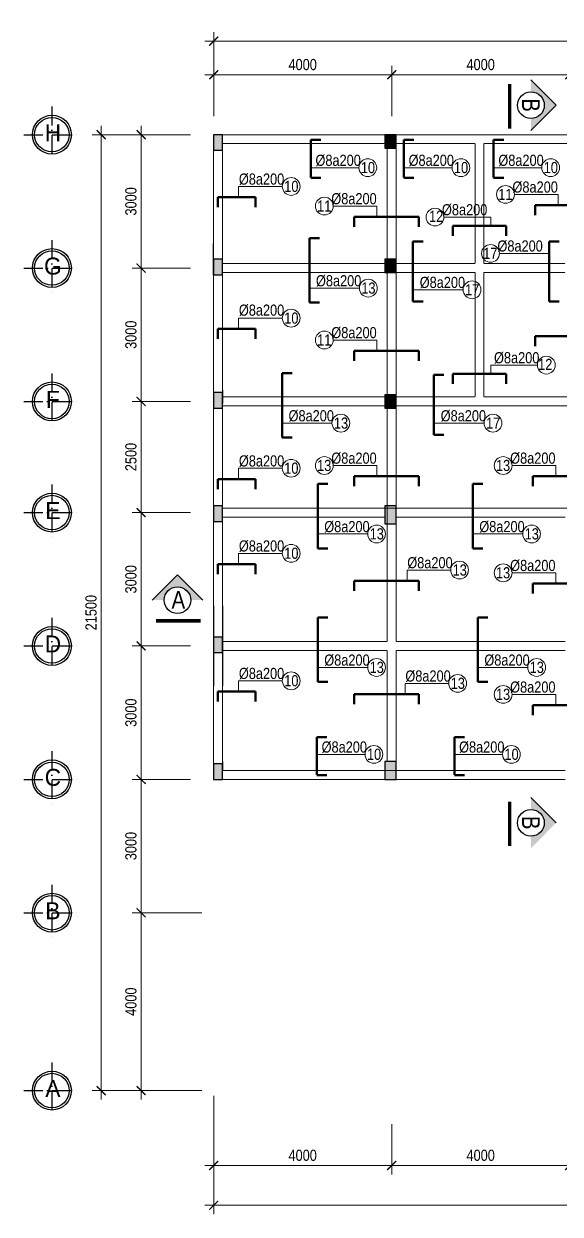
# Model space of a CAD drawing. Header units: millimetres. Extents: x 105195 to 185486, y -51269 to 23444.
# Drawn here: x 105195 to 117248, y -37351 to -10577 of the extents above; entities that cross this region are included whole.
import ezdxf
from ezdxf.enums import TextEntityAlignment as Align

# ---------------------------------------------------------------- set-up
doc = ezdxf.new("R2010")
doc.units = ezdxf.units.MM
doc.header["$LTSCALE"] = 2
doc.header["$MEASUREMENT"] = 0
doc.linetypes.add('ACAD_ISO10W100', pattern=[18, 12, -3, 0, -3])
doc.linetypes.add('DASHEDX2', pattern=[1.5, 1, -0.5])
for name, color, linetype in [('cot', 6, 'Continuous'), ('DOOR-84', 84, 'Continuous'), ('NOI THAT', 42, 'Continuous'), ('phong', 2, 'Continuous'), ('TEXT2', 71, 'Continuous'), ('VISIONABLE-LINE126', 126, 'Continuous')]:
    doc.layers.add(name, color=color, linetype=linetype)
for name, color, linetype, lineweight in [('dam', 2, 'DASHEDX2', 15), ('kich thuoc', 7, 'Continuous', 13), ('TEXT', 6, 'Continuous', 15), ('thep-', 5, 'Continuous', 50)]:
    doc.layers.add(name, color=color, linetype=linetype, lineweight=lineweight)
doc.styles.add('NEW', font='VHELVCN0.TTF')
doc.styles.add('STYLE5', font='VAVON_.TTF')
doc.styles.add('TNRM', font='VHELVCN0.TTF')
doc.dimstyles.new('TL100', dxfattribs={"dimscale": 100, "dimtxt": 2.5, "dimasz": 2, "dimexe": 2, "dimexo": 1, "dimgap": 1, "dimtad": 1, "dimdec": 0, "dimzin": 0, "dimdsep": 46, "dimtxsty": 'TNRM', "dimblk": 'ARCHTICK', "dimcen": 2, "dimdle": 2, "dimclrd": 256, "dimclre": 256, "dimclrt": 4, "dimadec": 0, "dimazin": 0, "dimtfac": 1, "dimtdec": 0, "dimtmove": 2, "dimatfit": 3, "dimfxl": 1, "dimtolj": 1, "dimtzin": 0, "dimlwd": 9, "dimlwe": 9, "dimarcsym": 1})

# ---------------------------------------------------------------- blocks, each defined once
blk = doc.blocks.new('truc tron')
at = {"layer": 'DOOR-84', "linetype": 'ACAD_ISO10W100', "ltscale": 20}
for p, q in [((0, -710), (0, 710)), ((710, 0), (-710, 0))]:
    blk.add_line(p, q, dxfattribs=at)
at = {"layer": 'DOOR-84', "linetype": 'Continuous'}
blk.add_circle((0, 0), 492, dxfattribs=at)
at = {"layer": 'NOI THAT', "linetype": 'Continuous'}
blk.add_circle((0, 0), 437, dxfattribs=at)
blk = doc.blocks.new('_ArchTick')
at = {"color": 0, "linetype": 'ByBlock', "const_width": 0.15}
blk.add_lwpolyline([(-0.5, -0.5), (0.5, 0.5)], dxfattribs=at)
blk = doc.blocks.new('*D58')
at = {"layer": 'Defpoints', "color": 0, "transparency": 16777216}
for p in [(113461, -35460), (109461, -35802), (113461, -36255)]:
    blk.add_point(p, dxfattribs=at)
at = {"layer": 'kich thuoc', "linetype": 'Continuous', "lineweight": 9, "transparency": 16777216}
for p, q in [((113461, -35560), (113461, -36455)), ((109461, -35902), (109461, -36455)), ((109261, -36255), (113661, -36255))]:
    blk.add_line(p, q, dxfattribs=at)
at = {"layer": 'kich thuoc', "lineweight": 9, "transparency": 16777216, "xscale": 200, "yscale": 200, "zscale": 200, "rotation": 180}
blk.add_blockref('_ArchTick', (109461, -36255), dxfattribs=at)
at = {"layer": 'kich thuoc', "lineweight": 9, "transparency": 16777216, "xscale": 200, "yscale": 200, "zscale": 200}
blk.add_blockref('_ArchTick', (113461, -36255), dxfattribs=at)
at = {"layer": 'kich thuoc', "color": 4, "transparency": 16777216, "insert": (111461, -36028), "char_height": 250, "attachment_point": 5, "style": 'TNRM'}
blk.add_mtext('\\A1;4000', dxfattribs=at)
blk = doc.blocks.new('*D59')
at = {"layer": 'Defpoints', "color": 0, "transparency": 16777216}
for p in [(113461, -35224), (117461, -35224), (117461, -36255)]:
    blk.add_point(p, dxfattribs=at)
at = {"layer": 'kich thuoc', "linetype": 'Continuous', "lineweight": 9, "transparency": 16777216}
for p, q in [((113461, -35324), (113461, -36455)), ((117461, -35324), (117461, -36455)), ((113261, -36255), (117661, -36255))]:
    blk.add_line(p, q, dxfattribs=at)
at = {"layer": 'kich thuoc', "lineweight": 9, "transparency": 16777216, "xscale": 200, "yscale": 200, "zscale": 200, "rotation": 180}
blk.add_blockref('_ArchTick', (113461, -36255), dxfattribs=at)
at = {"layer": 'kich thuoc', "lineweight": 9, "transparency": 16777216, "xscale": 200, "yscale": 200, "zscale": 200}
blk.add_blockref('_ArchTick', (117461, -36255), dxfattribs=at)
at = {"layer": 'kich thuoc', "color": 4, "transparency": 16777216, "insert": (115461, -36028), "char_height": 250, "attachment_point": 5, "style": 'TNRM'}
blk.add_mtext('\\A1;4000', dxfattribs=at)
blk = doc.blocks.new('*D65')
at = {"layer": 'Defpoints', "color": 0, "transparency": 16777216}
for p in [(109044, -13071), (107830, -16071), (109044, -16071)]:
    blk.add_point(p, dxfattribs=at)
at = {"layer": 'kich thuoc', "linetype": 'Continuous', "lineweight": 9, "transparency": 16777216}
for p, q in [((108944, -13071), (107630, -13071)), ((107830, -12871), (107830, -16271)), ((108944, -16071), (107630, -16071))]:
    blk.add_line(p, q, dxfattribs=at)
at = {"layer": 'kich thuoc', "lineweight": 9, "transparency": 16777216, "xscale": 200, "yscale": 200, "zscale": 200}
for p, rotation in [((107830, -13071), 90), ((107830, -16071), 270)]:
    blk.add_blockref('_ArchTick', p, dxfattribs=dict(at, rotation=rotation))
at = {"layer": 'kich thuoc', "color": 4, "transparency": 16777216, "insert": (107602, -14571), "char_height": 250, "attachment_point": 5, "rotation": 90, "style": 'TNRM'}
blk.add_mtext('\\A1;3000', dxfattribs=at)
blk = doc.blocks.new('*D66')
at = {"layer": 'Defpoints', "color": 0, "transparency": 16777216}
for p in [(109044, -16071), (107830, -19071), (109044, -19071)]:
    blk.add_point(p, dxfattribs=at)
at = {"layer": 'kich thuoc', "linetype": 'Continuous', "lineweight": 9, "transparency": 16777216}
for p, q in [((107830, -15871), (107830, -19271)), ((108944, -16071), (107630, -16071)), ((108944, -19071), (107630, -19071))]:
    blk.add_line(p, q, dxfattribs=at)
at = {"layer": 'kich thuoc', "lineweight": 9, "transparency": 16777216, "xscale": 200, "yscale": 200, "zscale": 200}
for p, rotation in [((107830, -16071), 90), ((107830, -19071), 270)]:
    blk.add_blockref('_ArchTick', p, dxfattribs=dict(at, rotation=rotation))
at = {"layer": 'kich thuoc', "color": 4, "transparency": 16777216, "insert": (107602, -17571), "char_height": 250, "attachment_point": 5, "rotation": 90, "style": 'TNRM'}
blk.add_mtext('\\A1;3000', dxfattribs=at)
blk = doc.blocks.new('*D67')
at = {"layer": 'Defpoints', "color": 0, "transparency": 16777216}
for p in [(108135, -19071), (107830, -21571), (108135, -21571)]:
    blk.add_point(p, dxfattribs=at)
at = {"layer": 'kich thuoc', "linetype": 'Continuous', "lineweight": 9, "transparency": 16777216}
for p, q in [((107830, -18871), (107830, -21771)), ((108035, -19071), (107630, -19071)), ((108035, -21571), (107630, -21571))]:
    blk.add_line(p, q, dxfattribs=at)
at = {"layer": 'kich thuoc', "lineweight": 9, "transparency": 16777216, "xscale": 200, "yscale": 200, "zscale": 200}
for p, rotation in [((107830, -19071), 90), ((107830, -21571), 270)]:
    blk.add_blockref('_ArchTick', p, dxfattribs=dict(at, rotation=rotation))
at = {"layer": 'kich thuoc', "color": 4, "transparency": 16777216, "insert": (107602, -20321), "char_height": 250, "attachment_point": 5, "rotation": 90, "style": 'TNRM'}
blk.add_mtext('\\A1;2500', dxfattribs=at)
blk = doc.blocks.new('*D68')
at = {"layer": 'Defpoints', "color": 0, "transparency": 16777216}
for p in [(109044, -21571), (107830, -24571), (109044, -24571)]:
    blk.add_point(p, dxfattribs=at)
at = {"layer": 'kich thuoc', "linetype": 'Continuous', "lineweight": 9, "transparency": 16777216}
for p, q in [((107830, -21371), (107830, -24771)), ((108944, -21571), (107630, -21571)), ((108944, -24571), (107630, -24571))]:
    blk.add_line(p, q, dxfattribs=at)
at = {"layer": 'kich thuoc', "lineweight": 9, "transparency": 16777216, "xscale": 200, "yscale": 200, "zscale": 200}
for p, rotation in [((107830, -21571), 90), ((107830, -24571), 270)]:
    blk.add_blockref('_ArchTick', p, dxfattribs=dict(at, rotation=rotation))
at = {"layer": 'kich thuoc', "color": 4, "transparency": 16777216, "insert": (107602, -23071), "char_height": 250, "attachment_point": 5, "rotation": 90, "style": 'TNRM'}
blk.add_mtext('\\A1;3000', dxfattribs=at)
blk = doc.blocks.new('*D69')
at = {"layer": 'Defpoints', "color": 0, "transparency": 16777216}
for p in [(109044, -24571), (107830, -27571), (109044, -27571)]:
    blk.add_point(p, dxfattribs=at)
at = {"layer": 'kich thuoc', "linetype": 'Continuous', "lineweight": 9, "transparency": 16777216}
for p, q in [((108944, -24571), (107630, -24571)), ((107830, -24371), (107830, -27771)), ((108944, -27571), (107630, -27571))]:
    blk.add_line(p, q, dxfattribs=at)
at = {"layer": 'kich thuoc', "lineweight": 9, "transparency": 16777216, "xscale": 200, "yscale": 200, "zscale": 200}
for p, rotation in [((107830, -24571), 90), ((107830, -27571), 270)]:
    blk.add_blockref('_ArchTick', p, dxfattribs=dict(at, rotation=rotation))
at = {"layer": 'kich thuoc', "color": 4, "transparency": 16777216, "insert": (107602, -26071), "char_height": 250, "attachment_point": 5, "rotation": 90, "style": 'TNRM'}
blk.add_mtext('\\A1;3000', dxfattribs=at)
blk = doc.blocks.new('*D70')
at = {"layer": 'Defpoints', "color": 0, "transparency": 16777216}
for p in [(109044, -27571), (107830, -30571), (109044, -30571)]:
    blk.add_point(p, dxfattribs=at)
at = {"layer": 'kich thuoc', "linetype": 'Continuous', "lineweight": 9, "transparency": 16777216}
for p, q in [((108944, -27571), (107630, -27571)), ((107830, -27371), (107830, -30771)), ((108944, -30571), (107630, -30571))]:
    blk.add_line(p, q, dxfattribs=at)
at = {"layer": 'kich thuoc', "lineweight": 9, "transparency": 16777216, "xscale": 200, "yscale": 200, "zscale": 200}
for p, rotation in [((107830, -27571), 90), ((107830, -30571), 270)]:
    blk.add_blockref('_ArchTick', p, dxfattribs=dict(at, rotation=rotation))
at = {"layer": 'kich thuoc', "color": 4, "transparency": 16777216, "insert": (107602, -29071), "char_height": 250, "attachment_point": 5, "rotation": 90, "style": 'TNRM'}
blk.add_mtext('\\A1;3000', dxfattribs=at)
blk = doc.blocks.new('*D71')
at = {"layer": 'Defpoints', "color": 0, "transparency": 16777216}
for p in [(109292, -30571), (107830, -34571), (109292, -34571)]:
    blk.add_point(p, dxfattribs=at)
at = {"layer": 'kich thuoc', "linetype": 'Continuous', "lineweight": 9, "transparency": 16777216}
for p, q in [((107830, -30371), (107830, -34771)), ((109192, -30571), (107630, -30571)), ((109192, -34571), (107630, -34571))]:
    blk.add_line(p, q, dxfattribs=at)
at = {"layer": 'kich thuoc', "lineweight": 9, "transparency": 16777216, "xscale": 200, "yscale": 200, "zscale": 200}
for p, rotation in [((107830, -30571), 90), ((107830, -34571), 270)]:
    blk.add_blockref('_ArchTick', p, dxfattribs=dict(at, rotation=rotation))
at = {"layer": 'kich thuoc', "color": 4, "transparency": 16777216, "insert": (107602, -32571), "char_height": 250, "attachment_point": 5, "rotation": 90, "style": 'TNRM'}
blk.add_mtext('\\A1;4000', dxfattribs=at)
blk = doc.blocks.new('*D72')
at = {"layer": 'Defpoints', "color": 0, "transparency": 16777216}
for p in [(108730, -13071), (106933, -34571), (108008, -34571)]:
    blk.add_point(p, dxfattribs=at)
at = {"layer": 'kich thuoc', "linetype": 'Continuous', "lineweight": 9, "transparency": 16777216}
for p, q in [((108630, -13071), (106733, -13071)), ((106933, -12871), (106933, -34771)), ((107908, -34571), (106733, -34571))]:
    blk.add_line(p, q, dxfattribs=at)
at = {"layer": 'kich thuoc', "lineweight": 9, "transparency": 16777216, "xscale": 200, "yscale": 200, "zscale": 200}
for p, rotation in [((106933, -13071), 90), ((106933, -34571), 270)]:
    blk.add_blockref('_ArchTick', p, dxfattribs=dict(at, rotation=rotation))
at = {"layer": 'kich thuoc', "color": 4, "transparency": 16777216, "insert": (106706, -23821), "char_height": 250, "attachment_point": 5, "rotation": 90, "style": 'TNRM'}
blk.add_mtext('\\A1;21500', dxfattribs=at)
blk = doc.blocks.new('*D73')
at = {"layer": 'Defpoints', "color": 0, "transparency": 16777216}
for p in [(109461, -34586), (137961, -34586), (137961, -37151)]:
    blk.add_point(p, dxfattribs=at)
at = {"layer": 'kich thuoc', "linetype": 'Continuous', "lineweight": 9, "transparency": 16777216}
for p, q in [((109461, -34686), (109461, -37351)), ((137961, -34686), (137961, -37351)), ((109261, -37151), (138161, -37151))]:
    blk.add_line(p, q, dxfattribs=at)
at = {"layer": 'kich thuoc', "lineweight": 9, "transparency": 16777216, "xscale": 200, "yscale": 200, "zscale": 200, "rotation": 180}
blk.add_blockref('_ArchTick', (109461, -37151), dxfattribs=at)
at = {"layer": 'kich thuoc', "lineweight": 9, "transparency": 16777216, "xscale": 200, "yscale": 200, "zscale": 200}
blk.add_blockref('_ArchTick', (137961, -37151), dxfattribs=at)
at = {"layer": 'kich thuoc', "color": 4, "transparency": 16777216, "insert": (123711, -36923), "char_height": 250, "attachment_point": 5, "style": 'TNRM'}
blk.add_mtext('\\A1;28500', dxfattribs=at)
blk = doc.blocks.new('*D74')
at = {"layer": 'Defpoints', "color": 0, "transparency": 16777216}
for p in [(113461, -11723), (109461, -12756), (113461, -12756)]:
    blk.add_point(p, dxfattribs=at)
at = {"layer": 'kich thuoc', "linetype": 'Continuous', "lineweight": 9, "transparency": 16777216}
for p, q in [((109261, -11723), (113661, -11723)), ((109461, -12656), (109461, -11523)), ((113461, -12656), (113461, -11523))]:
    blk.add_line(p, q, dxfattribs=at)
at = {"layer": 'kich thuoc', "lineweight": 9, "transparency": 16777216, "xscale": 200, "yscale": 200, "zscale": 200, "rotation": 180}
blk.add_blockref('_ArchTick', (109461, -11723), dxfattribs=at)
at = {"layer": 'kich thuoc', "lineweight": 9, "transparency": 16777216, "xscale": 200, "yscale": 200, "zscale": 200}
blk.add_blockref('_ArchTick', (113461, -11723), dxfattribs=at)
at = {"layer": 'kich thuoc', "color": 4, "transparency": 16777216, "insert": (111461, -11495), "char_height": 250, "attachment_point": 5, "style": 'TNRM'}
blk.add_mtext('\\A1;4000', dxfattribs=at)
blk = doc.blocks.new('*D75')
at = {"layer": 'Defpoints', "color": 0, "transparency": 16777216}
for p in [(117461, -11723), (113461, -12756), (117461, -12756)]:
    blk.add_point(p, dxfattribs=at)
at = {"layer": 'kich thuoc', "linetype": 'Continuous', "lineweight": 9, "transparency": 16777216}
for p, q in [((113261, -11723), (117661, -11723)), ((113461, -12656), (113461, -11523)), ((117461, -12656), (117461, -11523))]:
    blk.add_line(p, q, dxfattribs=at)
at = {"layer": 'kich thuoc', "lineweight": 9, "transparency": 16777216, "xscale": 200, "yscale": 200, "zscale": 200, "rotation": 180}
blk.add_blockref('_ArchTick', (113461, -11723), dxfattribs=at)
at = {"layer": 'kich thuoc', "lineweight": 9, "transparency": 16777216, "xscale": 200, "yscale": 200, "zscale": 200}
blk.add_blockref('_ArchTick', (117461, -11723), dxfattribs=at)
at = {"layer": 'kich thuoc', "color": 4, "transparency": 16777216, "insert": (115461, -11495), "char_height": 250, "attachment_point": 5, "style": 'TNRM'}
blk.add_mtext('\\A1;4000', dxfattribs=at)
blk = doc.blocks.new('*D81')
at = {"layer": 'Defpoints', "color": 0, "transparency": 16777216}
for p in [(137961, -10969), (109461, -12116), (137961, -12116)]:
    blk.add_point(p, dxfattribs=at)
at = {"layer": 'kich thuoc', "linetype": 'Continuous', "lineweight": 9, "transparency": 16777216}
for p, q in [((109261, -10969), (138161, -10969)), ((109461, -12016), (109461, -10769)), ((137961, -12016), (137961, -10769))]:
    blk.add_line(p, q, dxfattribs=at)
at = {"layer": 'kich thuoc', "lineweight": 9, "transparency": 16777216, "xscale": 200, "yscale": 200, "zscale": 200, "rotation": 180}
blk.add_blockref('_ArchTick', (109461, -10969), dxfattribs=at)
at = {"layer": 'kich thuoc', "lineweight": 9, "transparency": 16777216, "xscale": 200, "yscale": 200, "zscale": 200}
blk.add_blockref('_ArchTick', (137961, -10969), dxfattribs=at)
at = {"layer": 'kich thuoc', "color": 4, "transparency": 16777216, "insert": (123711, -10741), "char_height": 250, "attachment_point": 5, "style": 'TNRM'}
blk.add_mtext('\\A1;28500', dxfattribs=at)

msp = doc.modelspace()

# ---------------------------------------------------------------- hatches: boundary and pattern name
at = {"layer": 'cot'}
for points in [[(109460.8, -13420.7), (109660.8, -13420.7), (109660.8, -13070.7), (109460.8, -13070.7)], [(113560.8, -13070.7), (113310.8, -13070.7), (113310.8, -13370.7), (113560.8, -13370.7)], [(109460.8, -16220.7), (109660.8, -16220.7), (109660.8, -15870.7), (109460.8, -15870.7)], [(113560.8, -15870.7), (113310.8, -15870.7), (113310.8, -16170.7), (113560.8, -16170.7)], [(109460.8, -19220.7), (109660.8, -19220.7), (109660.8, -18870.7), (109460.8, -18870.7)], [(113560.8, -18920.7), (113310.8, -18920.7), (113310.8, -19220.7), (113560.8, -19220.7)], [(109460.8, -21770.7), (109660.8, -21770.7), (109660.8, -21420.7), (109460.8, -21420.7)], [(113310.8, -21820.7), (113560.8, -21820.7), (113560.8, -21420.7), (113310.8, -21420.7)], [(109460.8, -24720.7), (109660.8, -24720.7), (109660.8, -24370.7), (109460.8, -24370.7)], [(109460.8, -27570.7), (109660.8, -27570.7), (109660.8, -27220.7), (109460.8, -27220.7)], [(113310.8, -27570.7), (113560.8, -27570.7), (113560.8, -27170.7), (113310.8, -27170.7)]]:
    msp.add_hatch(color=256, dxfattribs=at).paths.add_polyline_path(points)
at = {"layer": 'TEXT2'}
for points in [[(117156.7, -12408.5), (116591.1, -12978), (116591.1, -12708.5, 0.4142136), (116891.1, -12408.5, 0.4142136), (116591.1, -12108.5), (116591.1, -11839)], [(117156.7, -28548.1), (116591.1, -29117.6), (116591.1, -28848.1, 0.4142136), (116891.1, -28548.1, 0.4142136), (116591.1, -28248.1), (116591.1, -27978.6)]]:
    msp.add_hatch(color=256, dxfattribs=at).paths.add_polyline_path(points)
at = {"layer": 'TEXT2', "ltscale": 15}
h = msp.add_hatch(dxfattribs=at)
h.set_pattern_fill('ANSI31', color=256, style=0)
h.set_pattern_definition([(45, (208154.10675, -47683.26478), (-0.08838834765, 0.08838834765), [])])
h.paths.add_polyline_path([(108946.8, -23539.8), (109216.3, -23539.8), (108646.8, -22974.3), (108077.3, -23539.8), (108346.8, -23539.8, -1)])

# ---------------------------------------------------------------- linework, layer by layer
at = {"layer": 'cot'}
for points in [[(109460.8, -13420.7), (109660.8, -13420.7), (109660.8, -13070.7), (109460.8, -13070.7)], [(113310.8, -13370.7), (113560.8, -13370.7), (113560.8, -13070.7), (113310.8, -13070.7)], [(109460.8, -16220.7), (109660.8, -16220.7), (109660.8, -15870.7), (109460.8, -15870.7)], [(113310.8, -16170.7), (113560.8, -16170.7), (113560.8, -15870.7), (113310.8, -15870.7)], [(109460.8, -19220.7), (109660.8, -19220.7), (109660.8, -18870.7), (109460.8, -18870.7)], [(113310.8, -19220.7), (113560.8, -19220.7), (113560.8, -18920.7), (113310.8, -18920.7)], [(109460.8, -21770.7), (109660.8, -21770.7), (109660.8, -21420.7), (109460.8, -21420.7)], [(113310.8, -21820.7), (113560.8, -21820.7), (113560.8, -21420.7), (113310.8, -21420.7)], [(109460.8, -24720.7), (109660.8, -24720.7), (109660.8, -24370.7), (109460.8, -24370.7)], [(109460.8, -27570.7), (109660.8, -27570.7), (109660.8, -27220.7), (109460.8, -27220.7)], [(113310.8, -27570.7), (113560.8, -27570.7), (113560.8, -27170.7), (113310.8, -27170.7)]]:
    msp.add_lwpolyline(points, close=True, dxfattribs=at)
at = {"layer": 'dam'}
for p, q in [((109660.8, -13070.7), (137960.8, -13070.7)), ((109660.8, -13270.7), (115335.8, -13270.7)), ((113360.8, -24470.7), (113360.8, -13370.7)), ((113560.8, -24470.7), (113560.8, -13370.7)), ((115335.8, -13270.7), (115335.8, -15970.7)), ((115535.8, -13270.7), (137960.8, -13270.7)), ((115535.8, -13270.7), (115535.8, -15970.7)), ((109660.8, -15970.7), (115335.8, -15970.7)), ((115535.8, -15970.7), (117360.8, -15970.7)), ((109660.8, -16170.7), (115335.8, -16170.7)), ((115335.8, -16170.7), (115335.8, -18970.7)), ((115535.8, -16170.7), (117360.8, -16170.7)), ((115535.8, -16170.7), (115535.8, -18970.7)), ((109660.8, -18970.7), (115335.8, -18970.7)), ((115535.8, -18970.7), (137960.8, -18970.7)), ((109660.8, -19170.7), (137960.8, -19170.7)), ((137960.8, -21470.7), (109660.8, -21470.7)), ((113310.8, -21670.7), (109660.8, -21670.7)), ((117360.8, -21670.7), (113560.8, -21670.7)), ((109660.8, -24470.7), (113360.8, -24470.7)), ((113560.8, -24470.7), (117360.8, -24470.7)), ((109660.8, -24670.7), (113360.8, -24670.7)), ((113360.8, -27170.7), (113360.8, -24670.7)), ((113560.8, -24670.7), (117360.8, -24670.7)), ((113560.8, -27170.7), (113560.8, -24670.7))]:
    msp.add_line(p, q, dxfattribs=at)
for points in [[(109460.8, -13420.7), (109460.8, -16220.7)], [(109660.8, -13420.7), (109660.8, -16620.7)], [(109460.8, -16220.7), (109460.8, -19070.7), (109460.8, -19720.7)], [(109660.8, -18870.7), (109660.8, -16220.7)], [(109660.8, -19220.7), (109660.8, -21420.7)], [(109460.8, -19720.7), (109460.8, -24370.7)], [(109660.8, -21770.7), (109660.8, -24370.7)], [(109460.8, -24720.7), (109460.8, -27570.7), (113310.8, -27570.7)], [(109660.8, -24720.7), (109660.8, -27220.7)], [(109660.8, -27170.7), (109660.8, -27370.7), (113310.8, -27370.7)], [(112060.8, -27370.7), (117360.8, -27370.7)], [(112060.8, -27570.7), (117360.8, -27570.7)]]:
    msp.add_lwpolyline(points, dxfattribs=at)
at = {"layer": 'phong'}
for p, q in [((109660.8, -13270.7), (109660.8, -13270.7)), ((109660.8, -18820.7), (109660.8, -19070.7))]:
    msp.add_line(p, q, dxfattribs=at)
for points in [[(109460.8, -13070.7), (109460.8, -13270.7)], [(109460.8, -16220.7), (109460.8, -15520.7)], [(109660.8, -19070.7), (109660.8, -19120.7)], [(109460.8, -23670.7), (109460.8, -25470.7)], [(109660.8, -23670.7), (109660.8, -25470.7)], [(109660.8, -27170.7), (109660.8, -27370.7)]]:
    msp.add_lwpolyline(points, dxfattribs=at)
at = {"layer": 'TEXT'}
for p, q in [((112724.5, -13813.5), (111643.1, -13813.5)), ((111980.1, -13813.5), (112724.5, -13813.5)), ((114817, -13813.5), (113735.5, -13813.5)), ((114072.6, -13813.5), (114817, -13813.5)), ((116834.4, -13813.5), (115752.9, -13813.5)), ((116090, -13813.5), (116834.4, -13813.5)), ((110021.3, -14477.1), (110021.3, -14235.6)), ((110021.3, -14477.1), (110021.3, -14235.6)), ((111003.3, -14235.6), (110021.3, -14235.6)), ((110258.9, -14235.6), (111003.3, -14235.6)), ((116963.7, -14414.8), (116219.3, -14414.8)), ((116219.3, -14414.8), (117201.3, -14414.8)), ((117201.3, -14656.3), (117201.3, -14414.8)), ((112892.9, -14676.3), (112148.5, -14676.3)), ((112148.5, -14676.3), (113130.5, -14676.3)), ((113130.5, -14917.8), (113130.5, -14676.3)), ((113130.5, -14917.8), (113130.5, -14676.3)), ((114634.7, -14924.1), (115685.8, -14924.1)), ((115685.8, -14924.1), (115685.8, -15121.8)), ((115881.7, -15740.7), (117004.6, -15740.7)), ((112735.6, -16522.4), (111612.7, -16522.4)), ((115067.3, -16559.6), (113944.4, -16559.6)), ((111003.3, -17198), (110021.3, -17198)), ((110021.3, -17439.5), (110021.3, -17198)), ((110258.9, -17198), (111003.3, -17198)), ((112892.9, -17689.4), (112148.5, -17689.4)), ((112148.5, -17689.4), (113130.5, -17689.4)), ((113130.5, -17930.9), (113130.5, -17689.4)), ((113130.5, -17930.9), (113130.5, -17689.4)), ((116736.9, -18254), (115685.8, -18254)), ((115685.8, -18254), (115685.8, -18451.7)), ((112120, -19559.6), (110997.1, -19559.6)), ((115538, -19559.6), (114415.1, -19559.6)), ((114793.6, -19559.6), (115538, -19559.6)), ((111003.3, -20574.3), (110021.3, -20574.3)), ((110021.3, -20815.8), (110021.3, -20574.3)), ((110258.9, -20574.3), (111003.3, -20574.3)), ((112892.9, -20512.7), (112148.5, -20512.7)), ((112148.5, -20512.7), (113130.5, -20512.7)), ((113130.5, -20754.2), (113130.5, -20512.7)), ((116911.5, -20512.7), (116167.1, -20512.7)), ((116167.1, -20512.7), (117149.1, -20512.7)), ((117149.1, -20754.2), (117149.1, -20512.7)), ((112922.2, -22051.7), (111799.3, -22051.7)), ((112177.8, -22051.7), (112922.2, -22051.7)), ((116405.8, -22051.7), (115282.9, -22051.7)), ((115661.4, -22051.7), (116405.8, -22051.7)), ((111003.3, -22487.5), (110021.3, -22487.5)), ((110021.3, -22729), (110021.3, -22487.5)), ((110258.9, -22487.5), (111003.3, -22487.5)), ((113805.7, -23105.5), (113805.7, -22864)), ((114787.7, -22864), (113805.7, -22864)), ((116911.5, -22926.2), (116167.1, -22926.2)), ((116167.1, -22926.2), (117149.1, -22926.2)), ((117149.1, -23167.7), (117149.1, -22926.2)), ((112922.2, -25053.9), (111799.3, -25053.9)), ((112177.8, -25053.9), (112922.2, -25053.9)), ((116519.2, -25053.9), (115396.3, -25053.9)), ((115774.8, -25053.9), (116519.2, -25053.9)), ((111003.3, -25354.6), (110021.3, -25354.6)), ((110021.3, -25596.1), (110021.3, -25354.6)), ((110258.9, -25354.6), (111003.3, -25354.6)), ((113762.6, -25654.4), (113762.6, -25412.9)), ((114744.6, -25412.9), (113762.6, -25412.9)), ((116911.5, -25660.4), (116167.1, -25660.4)), ((116167.1, -25660.4), (117149.1, -25660.4)), ((117149.1, -25901.9), (117149.1, -25660.4)), ((112862.3, -27009.2), (111780.9, -27009.2)), ((112117.9, -27009.2), (112862.3, -27009.2)), ((115952.1, -27009.2), (114870.6, -27009.2)), ((115207.6, -27009.2), (115952.1, -27009.2))]:
    msp.add_line(p, q, dxfattribs=at)
for centre in [(112924.5, -13813.5), (115017, -13813.5), (117034.4, -13813.5), (111203.3, -14235.6), (116019.3, -14414.8), (111948.5, -14676.3), (114434.7, -14924.1), (115681.7, -15740.7), (112935.6, -16522.4), (115267.3, -16559.6), (111203.3, -17198), (111948.5, -17689.4), (116936.9, -18254), (112320, -19559.6), (115738, -19559.6), (111948.5, -20512.7), (115967.1, -20512.7), (111203.3, -20574.3), (113122.2, -22051.7), (116605.8, -22051.7), (111203.3, -22487.5), (114987.7, -22864), (115967.1, -22926.2), (113122.2, -25053.9), (116719.2, -25053.9), (111203.3, -25354.6), (114944.6, -25412.9), (115967.1, -25660.4), (113062.3, -27009.2), (116152.1, -27009.2)]:
    msp.add_circle(centre, 200, dxfattribs=at)
at = {"layer": 'TEXT2', "ltscale": 15}
for p, q in [((117156.7, -12408.5), (116591.1, -11839)), ((117156.7, -12408.5), (116591.1, -12978)), ((108646.8, -22974.3), (108077.3, -23539.8)), ((108646.8, -22974.3), (109216.3, -23539.8)), ((117156.7, -28548.1), (116591.1, -27978.6))]:
    msp.add_line(p, q, dxfattribs=at)
at = {"layer": 'TEXT2', "ltscale": 15, "const_width": 80}
for points in [[(116112.3, -12932.2), (116112.3, -11932.2)], [(116112.3, -12932.2), (116112.3, -11932.2)], [(109167.5, -24007.2), (108167.5, -24007.2)], [(116112.3, -29071.8), (116112.3, -28071.8)], [(116112.3, -29071.8), (116112.3, -28071.8)]]:
    msp.add_lwpolyline(points, dxfattribs=at)
at = {"layer": 'TEXT2', "ltscale": 15}
for centre in [(116591.1, -12408.5), (108646.8, -23539.8), (116591.1, -28548.1)]:
    msp.add_circle(centre, 300, dxfattribs=at)
at = {"layer": 'thep-', "color": 5}
for p, q in [((111643.1, -13186.8), (111643.1, -14036.8)), ((111868.1, -13186.8), (111643.1, -13186.8)), ((113735.5, -13186.8), (113735.5, -14036.8)), ((113960.5, -13186.8), (113735.5, -13186.8)), ((115752.9, -13186.8), (115752.9, -14036.8)), ((115977.9, -13186.8), (115752.9, -13186.8)), ((111868.1, -14042.6), (111643.1, -14042.6)), ((113960.5, -14042.6), (113735.5, -14042.6)), ((115977.9, -14042.6), (115752.9, -14042.6)), ((109552.4, -14477.1), (109552.4, -14702.1)), ((109552.4, -14477.1), (110402.4, -14477.1)), ((110402.4, -14477.1), (110402.4, -14702.1)), ((117538.9, -14656.3), (116688.9, -14656.3)), ((116688.9, -14656.3), (116688.9, -14881.3)), ((113468.1, -14917.8), (112618.1, -14917.8)), ((112618.1, -14917.8), (112618.1, -15142.8)), ((113468.1, -14917.8), (114068.1, -14917.8)), ((114068.1, -14917.8), (114068.1, -15142.8)), ((115335.8, -15121.8), (114835.8, -15121.8)), ((114835.8, -15121.8), (114835.8, -15346.8)), ((115335.8, -15121.8), (116035.8, -15121.8)), ((116035.8, -15121.8), (116035.8, -15346.8)), ((111612.7, -15997.4), (111612.7, -15397.4)), ((111612.7, -15397.4), (111837.7, -15397.4)), ((113940.1, -16170.7), (113940.1, -15470.7)), ((113940.1, -15470.7), (114165.1, -15470.7)), ((117000.2, -16170.7), (117000.2, -15470.7)), ((117000.2, -15470.7), (117225.2, -15470.7)), ((111612.7, -15997.4), (111612.7, -16847.4)), ((113940.1, -16170.7), (113940.1, -16820.7)), ((117000.2, -16170.7), (117000.2, -16820.7)), ((111612.7, -16847.4), (111837.7, -16847.4)), ((113940.1, -16820.7), (114165.1, -16820.7)), ((117000.2, -16820.7), (117225.2, -16820.7)), ((109552.4, -17439.5), (109552.4, -17664.5)), ((109552.4, -17439.5), (110402.4, -17439.5)), ((110402.4, -17439.5), (110402.4, -17664.5)), ((117538.9, -17603.4), (116688.9, -17603.4)), ((116688.9, -17603.4), (116688.9, -17828.4)), ((113468.1, -17930.9), (112618.1, -17930.9)), ((112618.1, -17930.9), (112618.1, -18155.9)), ((113468.1, -17930.9), (114068.1, -17930.9)), ((114068.1, -17930.9), (114068.1, -18155.9)), ((110997.1, -19034.5), (110997.1, -18434.5)), ((110997.1, -18434.5), (111222.1, -18434.5)), ((114410.8, -19170.7), (114410.8, -18470.7)), ((114410.8, -18470.7), (114635.8, -18470.7)), ((115335.8, -18451.7), (114835.8, -18451.7)), ((114835.8, -18451.7), (114835.8, -18676.7)), ((115335.8, -18451.7), (116035.8, -18451.7)), ((116035.8, -18451.7), (116035.8, -18676.7)), ((110997.1, -19034.5), (110997.1, -19884.5)), ((114410.8, -19170.7), (114410.8, -19820.7)), ((110997.1, -19884.5), (111222.1, -19884.5)), ((114410.8, -19820.7), (114635.8, -19820.7)), ((109552.4, -20815.8), (109552.4, -21040.8)), ((109552.4, -20815.8), (110402.4, -20815.8)), ((110402.4, -20815.8), (110402.4, -21040.8)), ((113468.1, -20754.2), (112618.1, -20754.2)), ((112618.1, -20754.2), (112618.1, -20979.2)), ((113468.1, -20754.2), (114068.1, -20754.2)), ((114068.1, -20754.2), (114068.1, -20979.2)), ((117486.7, -20754.2), (116636.7, -20754.2)), ((116636.7, -20754.2), (116636.7, -20979.2)), ((111799.3, -21526.6), (111799.3, -20926.6)), ((111799.3, -20926.6), (112024.3, -20926.6)), ((115282.9, -21526.6), (115282.9, -20926.6)), ((115282.9, -20926.6), (115507.9, -20926.6)), ((111799.3, -21526.6), (111799.3, -22376.6)), ((115282.9, -21526.6), (115282.9, -22376.6)), ((111799.3, -22376.6), (112024.3, -22376.6)), ((115282.9, -22376.6), (115507.9, -22376.6)), ((109552.4, -22729), (109552.4, -22954)), ((109552.4, -22729), (110402.4, -22729)), ((110402.4, -22729), (110402.4, -22954)), ((113468.1, -23105.5), (112618.1, -23105.5)), ((112618.1, -23105.5), (112618.1, -23330.5)), ((113468.1, -23105.5), (114068.1, -23105.5)), ((114068.1, -23105.5), (114068.1, -23330.5)), ((117486.7, -23167.7), (116636.7, -23167.7)), ((116636.7, -23167.7), (116636.7, -23392.7)), ((111799.3, -24528.8), (111799.3, -23928.8)), ((111799.3, -23928.8), (112024.3, -23928.8)), ((115396.3, -24528.8), (115396.3, -23928.8)), ((115396.3, -23928.8), (115621.3, -23928.8)), ((111799.3, -24528.8), (111799.3, -25378.8)), ((115396.3, -24528.8), (115396.3, -25378.8)), ((111799.3, -25378.8), (112024.3, -25378.8)), ((115396.3, -25378.8), (115621.3, -25378.8)), ((109552.4, -25596.1), (109552.4, -25821.1)), ((109552.4, -25596.1), (110402.4, -25596.1)), ((110402.4, -25596.1), (110402.4, -25821.1)), ((113468.1, -25654.4), (112618.1, -25654.4)), ((112618.1, -25654.4), (112618.1, -25879.4)), ((113468.1, -25654.4), (114068.1, -25654.4)), ((114068.1, -25654.4), (114068.1, -25879.4)), ((117486.7, -25901.9), (116636.7, -25901.9)), ((116636.7, -25901.9), (116636.7, -26126.9)), ((111780.9, -26622), (111780.9, -27472)), ((112005.9, -26622), (111780.9, -26622)), ((114870.6, -26622), (114870.6, -27472)), ((115095.6, -26622), (114870.6, -26622)), ((112005.9, -27477.8), (111780.9, -27477.8)), ((115095.6, -27477.8), (114870.6, -27477.8))]:
    msp.add_line(p, q, dxfattribs=at)

# ---------------------------------------------------------------- block references
at = {"layer": 'VISIONABLE-LINE126', "linetype": 'Continuous', "xscale": 0.8886240000138059, "yscale": 0.8886240000138059, "zscale": 0.8886240000138059, "rotation": 180}
for p in [(105826.2, -13070.7), (105826.2, -16070.7), (105826.2, -19070.7), (105826.2, -21570.7), (105826.2, -24570.7), (105826.2, -27570.7), (105826.2, -30570.7), (105826.2, -34570.7)]:
    msp.add_blockref('truc tron', p, dxfattribs=at)

# ---------------------------------------------------------------- texts
at = {"layer": 'TEXT', "linetype": 'Continuous', "style": 'STYLE5'}
for s, p in [('H', (105847.9, -13217.3)), ('G', (105847.9, -16217.3)), ('F', (105847.9, -19217.3)), ('E', (105847.9, -21717.3)), ('D', (105847.9, -24717.3)), ('C', (105847.9, -27717.3)), ('B', (105847.9, -30717.3)), ('A', (105847.9, -34717.3))]:
    msp.add_text(s, height=382.5, dxfattribs=at).set_placement(p, align=Align.CENTER)
at = {"layer": 'TEXT', "char_height": 250, "style": 'TNRM'}
for s, insert, width, attachment_point in [('þ8a200', (111748.7, -13522.2), 924.543, 1), ('þ8a200', (113841.2, -13522.2), 924.543, 1), ('þ8a200', (115858.6, -13522.2), 924.543, 1), ('10', (112927.4, -13812.9), 317.247, 5), ('10', (115019.9, -13812.9), 317.247, 5), ('10', (117037.3, -13812.9), 317.247, 5), ('þ8a200', (110027.6, -13944.3), 924.543, 1), ('10', (111206.2, -14235), 317.247, 5), ('þ8a200', (117195.1, -14123.5), 924.543, 3), ('þ8a200', (113124.2, -14385), 924.543, 3), ('11', (116016.4, -14414.1), 317.247, 5), ('11', (111945.6, -14675.7), 317.247, 5), ('þ8a200', (115610.5, -14632.8), 924.543, 3), ('12', (114459.5, -14908.1), 317.247, 5), ('þ8a200', (116857.4, -15449.4), 924.543, 3), ('17', (115678.8, -15740), 317.247, 5), ('þ8a200', (111759.8, -16231.1), 924.543, 1), ('þ8a200', (114091.6, -16268.2), 924.543, 1), ('13', (112938.5, -16521.8), 317.247, 5), ('17', (115270.2, -16558.9), 317.247, 5), ('þ8a200', (110027.6, -16892.3), 924.543, 1), ('10', (111206.2, -17197.3), 317.247, 5), ('þ8a200', (113124.2, -17398.1), 924.543, 3), ('11', (111945.6, -17688.8), 317.247, 5), ('þ8a200', (115761.1, -17962.6), 924.543, 1), ('12', (116912.1, -18238), 317.247, 5), ('þ8a200', (111144.2, -19268.2), 924.543, 1), ('þ8a200', (114562.3, -19268.2), 924.543, 1), ('13', (112322.9, -19558.9), 317.247, 5), ('17', (115740.9, -19558.9), 317.247, 5), ('þ8a200', (110027.6, -20283), 924.543, 1), ('þ8a200', (113124.2, -20221.3), 924.543, 3), ('þ8a200', (117142.9, -20221.3), 924.543, 3), ('10', (111206.2, -20573.6), 317.247, 5), ('13', (111945.6, -20512), 317.247, 5), ('13', (115964.2, -20512), 317.247, 5), ('þ8a200', (111946.5, -21760.4), 924.543, 1), ('13', (113125.2, -22051), 317.247, 5), ('þ8a200', (115430.1, -21760.4), 924.543, 1), ('13', (116608.8, -22051), 317.247, 5), ('þ8a200', (110027.6, -22196.1), 924.543, 1), ('10', (111206.2, -22486.8), 317.247, 5), ('þ8a200', (113811.9, -22572.7), 924.543, 1), ('13', (114990.6, -22863.4), 317.247, 5), ('þ8a200', (117142.9, -22634.9), 924.543, 3), ('13', (115964.2, -22925.6), 317.247, 5), ('þ8a200', (111946.5, -24762.6), 924.543, 1), ('þ8a200', (115543.4, -24762.6), 924.543, 1), ('þ8a200', (110027.6, -25063.3), 924.543, 1), ('13', (113125.2, -25053.2), 317.247, 5), ('þ8a200', (113768.8, -25121.5), 924.543, 1), ('13', (116722.1, -25053.2), 317.247, 5), ('10', (111206.2, -25354), 317.247, 5), ('13', (114947.5, -25412.2), 317.247, 5), ('þ8a200', (117142.9, -25369.1), 924.543, 3), ('13', (115964.2, -25659.7), 317.247, 5), ('þ8a200', (111886.6, -26717.9), 924.543, 1), ('þ8a200', (114976.3, -26717.9), 924.543, 1), ('10', (113065.2, -27008.6), 317.247, 5), ('10', (116155, -27008.6), 317.247, 5)]:
    msp.add_mtext(s, dxfattribs=dict(at, insert=insert, width=width, attachment_point=attachment_point))
at = {"layer": 'TEXT2', "ltscale": 15, "style": 'NEW'}
for p in [(116390.3, -12252), (116390.3, -28391.6)]:
    msp.add_text('B', height=400, rotation=270, dxfattribs=at).set_placement(p)
msp.add_text('A', height=400, dxfattribs=at).set_placement((108514.5, -23731.4))

# ---------------------------------------------------------------- dimensions: what is measured, and where the dimension line sits
at = {"layer": 'kich thuoc'}
for base, p1, p2, picture, middle in [((137960.8, -10969), (109460.8, -12116.4), (137960.8, -12116.4), '*D81', (123710.8, -10741.3)), ((113460.8, -11722.7), (109460.8, -12755.7), (113460.8, -12755.7), '*D74', (111460.8, -11495)), ((117460.8, -11722.7), (113460.8, -12755.7), (117460.8, -12755.7), '*D75', (115460.8, -11495)), ((137960.8, -37150.8), (109460.8, -34586.2), (137960.8, -34586.2), '*D73', (123710.8, -36923.1)), ((117460.8, -36255.5), (113460.8, -35223.5), (117460.8, -35223.5), '*D59', (115460.8, -36027.8)), ((113460.8, -36255.5), (109460.8, -35801.8), (113460.8, -35459.8), '*D58', (111460.8, -36027.8))]:
    dim = msp.add_linear_dim(base=base, p1=p1, p2=p2, dimstyle='TL100', dxfattribs=at)
    dim.commit()
    dim.dimension.update_dxf_attribs({"geometry": picture, "text_midpoint": middle})
for base, p1, p2, picture, middle in [((106933.2, -34570.7), (108730.1, -13070.7), (108007.9, -34570.7), '*D72', (106705.6, -23820.7)), ((107829.7, -16070.7), (109043.7, -13070.7), (109043.7, -16070.7), '*D65', (107602, -14570.7)), ((107829.7, -19070.7), (109043.7, -16070.7), (109043.7, -19070.7), '*D66', (107602, -17570.7)), ((107829.7, -21570.7), (108135.1, -19070.7), (108135.1, -21570.7), '*D67', (107602, -20320.7)), ((107829.7, -24570.7), (109043.7, -21570.7), (109043.7, -24570.7), '*D68', (107602, -23070.7)), ((107829.7, -27570.7), (109043.7, -24570.7), (109043.7, -27570.7), '*D69', (107602, -26070.7)), ((107829.7, -30570.7), (109043.7, -27570.7), (109043.7, -30570.7), '*D70', (107602, -29070.7)), ((107829.7, -34570.7), (109292.3, -30570.7), (109292.3, -34570.7), '*D71', (107602, -32570.7))]:
    dim = msp.add_linear_dim(base=base, p1=p1, p2=p2, angle=90, dimstyle='TL100', dxfattribs=at)
    dim.commit()
    dim.dimension.update_dxf_attribs({"geometry": picture, "text_midpoint": middle})

doc.saveas('drawing.dxf')
